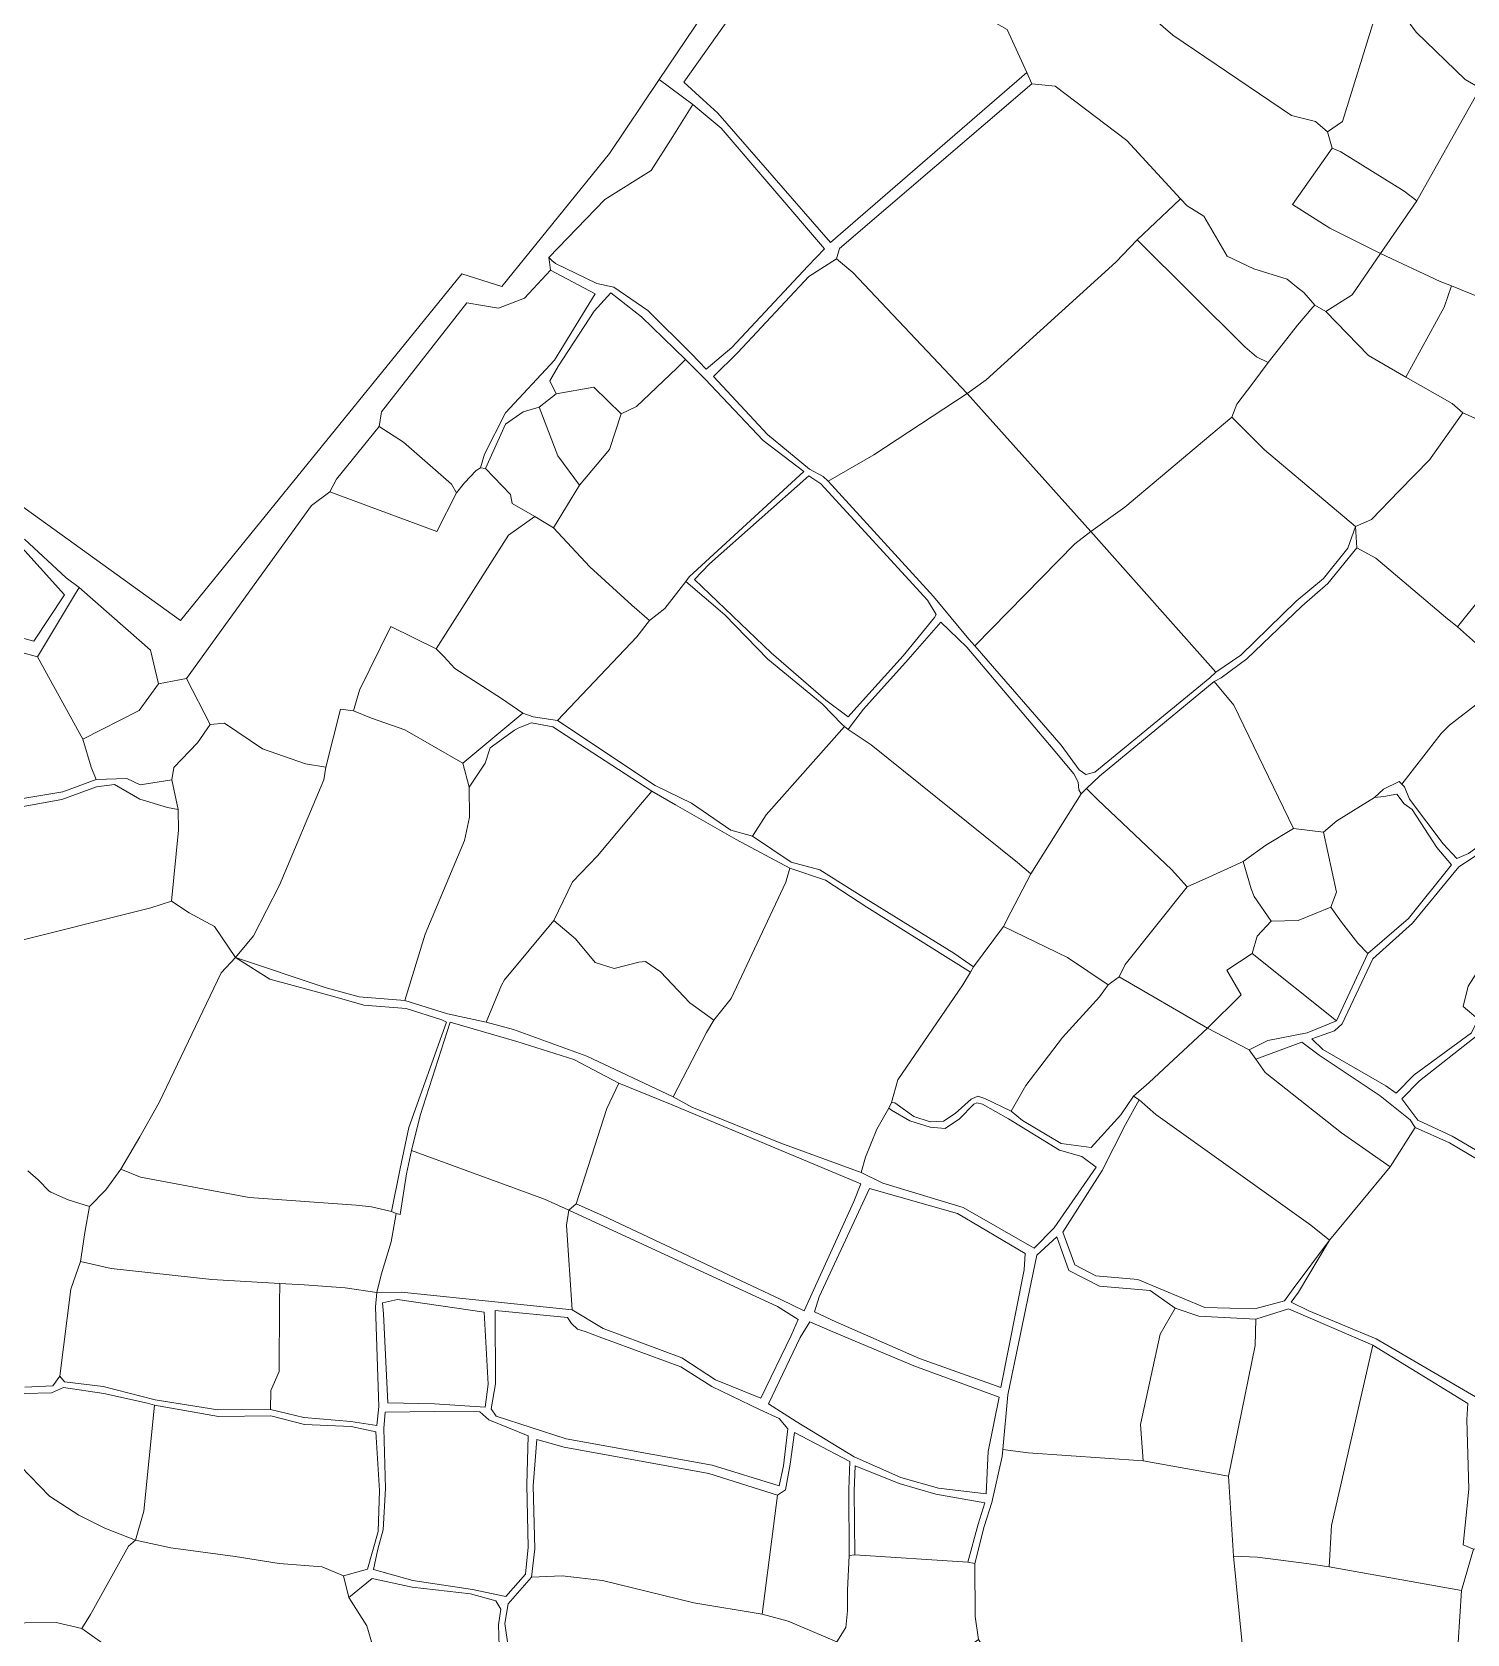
# Model space of a CAD drawing. Header units: metres. Extents: x 542555 to 550520, y 1840485 to 1846995.
# Drawn here: x 549099 to 549293.2, y 1844051.1 to 1844267.9 of the extents above; entities that cross this region are included whole.
import ezdxf

# ---------------------------------------------------------------- set-up
doc = ezdxf.new("R2010")
doc.units = ezdxf.units.M
doc.header["$MEASUREMENT"] = 0
doc.layers.add('Level 30', color=7, linetype='Continuous', lineweight=0)

msp = doc.modelspace()

# ---------------------------------------------------------------- linework, layer by layer
at = {"layer": 'Level 30', "color": 7, "linetype": 'Continuous', "lineweight": 0, "flags": 128}
for points in [[(549230.96, 1844268.25), (549233.6, 1844262.4), (549207.05, 1844239.38), (549191.77, 1844256.91), (549189.7959, 1844258.7243), (549187.2, 1844261.11), (549196.21, 1844273.88), (549198.59, 1844274.75), (549201.24, 1844282.98), (549202.9824, 1844283.4101), (549206.79, 1844284.35), (549216.22, 1844281.83), (549219.5, 1844280.68), (549228.48, 1844269.61), (549230.96, 1844268.25)], [(549276.33, 1844255.77), (549274.32, 1844254.4), (549272.67, 1844255.76), (549269.44, 1844256.58), (549253.38, 1844267.46), (549250.76, 1844269.72), (549256.15, 1844273.97), (549257.03, 1844275.29), (549281.17, 1844272.78), (549280.63, 1844269.58), (549276.33, 1844255.77)], [(549294.96, 1844260.28), (549286.38, 1844245.02), (549284.66, 1844246.33), (549276.11, 1844251.68), (549274.93, 1844252.15), (549274.32, 1844254.4), (549276.33, 1844255.77), (549280.63, 1844269.58), (549281.17, 1844272.78), (549283.75, 1844271.78), (549284.76, 1844269.93), (549286.3, 1844267.86), (549292.95, 1844261.45), (549294.96, 1844260.28)], [(549299.71, 1844268.89), (549298.51, 1844266.7), (549294.96, 1844260.28), (549292.95, 1844261.45), (549286.3, 1844267.86), (549284.76, 1844269.93), (549283.75, 1844271.78), (549286.53, 1844271.37), (549299.71, 1844268.89)], [(549298.51, 1844266.7), (549301.96, 1844266.19), (549307.16, 1844265.03), (549318.03, 1844262.27), (549324.8, 1844254.78), (549324.43, 1844252.46), (549320.92, 1844247.34), (549314.96, 1844235.88), (549312.29, 1844232.45), (549309.56, 1844230.07), (549305.72, 1844227.07), (549303.27, 1844228.59), (549291.07, 1844233.55), (549289.54, 1844234.1), (549281.48, 1844237.91), (549286.38, 1844245.02), (549294.96, 1844260.28), (549298.51, 1844266.7)], [(549253.48, 1844244.45), (549248.52, 1844239.78), (549245.66, 1844236.75), (549228.1, 1844220.82), (549225.55, 1844218.96), (549210.07, 1844235.36), (549207.83, 1844237.19), (549208.26, 1844238.59), (549234.26, 1844260.88), (549237.42, 1844260.57), (549245.65, 1844254.34), (549247.13, 1844253.22), (549254.42, 1844245.33), (549253.48, 1844244.45)], [(549192.25, 1844254.86), (549206.23, 1844238.53), (549203.98, 1844236.19), (549193.7, 1844225.17), (549190.21, 1844222.24), (549188.22, 1844224.31), (549182.31, 1844230.18), (549177.73, 1844233.36), (549175.42, 1844233.86), (549169.81, 1844236.56), (549169.3322, 1844236.9748), (549168.9, 1844237.35), (549176.5, 1844245.21), (549182.78, 1844249.13), (549185.71, 1844253.73), (549188.41, 1844258.1), (549188.998, 1844257.6039), (549192.25, 1844254.86)], [(549286.38, 1844245.02), (549281.48, 1844237.91), (549274.62, 1844241.36), (549269.57, 1844244.55), (549274.93, 1844252.15), (549276.11, 1844251.68), (549284.66, 1844246.33), (549286.38, 1844245.02)], [(549254.42, 1844245.33), (549255.31, 1844244.38), (549257.58, 1844242.96), (549260.72, 1844237.54), (549264.32, 1844235.83), (549268.86, 1844234.42), (549270.12, 1844233.42), (549271.08, 1844232.65), (549272.57, 1844230.94), (549272.31, 1844230.64), (549270.24, 1844228.22), (549268.29, 1844225.72), (549266.28, 1844223.14), (549264.7, 1844223.94), (549263.11, 1844225.29), (549248.52, 1844239.78), (549253.48, 1844244.45), (549254.42, 1844245.33)], [(549262.02, 1844217.5), (549261.36, 1844215.76), (549246.85, 1844203.58), (549242.28, 1844200.3), (549225.55, 1844218.96), (549228.1, 1844220.82), (549245.66, 1844236.75), (549248.52, 1844239.78), (549263.11, 1844225.29), (549264.7, 1844223.94), (549266.28, 1844223.14), (549264.19, 1844220.35), (549262.02, 1844217.5)], [(549290.11, 1844230.66), (549284.91, 1844221.19), (549279.86, 1844224.1), (549274.07, 1844230.08), (549277.63, 1844232.33), (549281.48, 1844237.91), (549289.54, 1844234.1), (549291.07, 1844233.55), (549290.11, 1844230.66)], [(549207.83, 1844237.19), (549210.07, 1844235.36), (549225.55, 1844218.96), (549212.92, 1844210.66), (549206.71, 1844207.09), (549206.06, 1844207.71), (549204.2, 1844208.74), (549198.5, 1844213.41), (549191.19, 1844221.28), (549194.49, 1844224.5), (549204.08, 1844234.79), (549207.83, 1844237.19)], [(549169.15, 1844235.65), (549175.2, 1844232.44), (549169.67, 1844223.47), (549163.03, 1844216.34), (549160.21, 1844210.75), (549159.67, 1844208.92), (549159.08, 1844208.52), (549157.5, 1844206.89), (549156.4, 1844205.52), (549155.75, 1844206.71), (549149.22, 1844212.39), (549145.93, 1844214.5), (549146.2138, 1844216.2201), (549146.26, 1844216.5), (549157.83, 1844231.24), (549159.9425, 1844230.8739), (549162.1, 1844230.5), (549165.63, 1844231.88), (549169.15, 1844235.65)], [(549180.78, 1844217.19), (549178.68, 1844216.2), (549175.01, 1844219.83), (549169.9, 1844218.93), (549169.04, 1844220.67), (549170.24, 1844222.71), (549175.03, 1844230.09), (549177.29, 1844232.59), (549181.44, 1844229.33), (549187.41, 1844223.56), (549186.23, 1844222.38), (549180.78, 1844217.19)], [(549305.72, 1844227.07), (549295.77, 1844214.94), (549292.63, 1844216.34), (549291.15, 1844217.6), (549284.91, 1844221.19), (549290.11, 1844230.66), (549291.07, 1844233.55), (549303.27, 1844228.59), (549305.72, 1844227.07)], [(549280.24, 1844201.91), (549278.11, 1844200.95), (549265.79, 1844211.36), (549261.36, 1844215.76), (549262.02, 1844217.5), (549264.19, 1844220.35), (549266.28, 1844223.14), (549268.29, 1844225.72), (549270.24, 1844228.22), (549272.31, 1844230.64), (549272.57, 1844230.94), (549274.07, 1844230.08), (549279.86, 1844224.1), (549284.91, 1844221.19), (549291.15, 1844217.6), (549292.63, 1844216.34), (549288.34, 1844210.3), (549288.15, 1844210.03), (549284.01, 1844205.78), (549280.24, 1844201.91)], [(549187.91, 1844194.15), (549187.44, 1844193.54), (549184.59, 1844189.86), (549182.55, 1844188.23), (549180.13, 1844190.3), (549174.47, 1844195.49), (549169.53, 1844200.77), (549173.05, 1844206.56), (549177.1, 1844211.37), (549178.68, 1844216.2), (549180.78, 1844217.19), (549186.23, 1844222.38), (549187.41, 1844223.56), (549190.08, 1844220.9), (549197.93, 1844212.62), (549203.43, 1844208.41), (549187.91, 1844194.15)], [(549177.1, 1844211.37), (549173.05, 1844206.56), (549170.13, 1844210.54), (549167.61, 1844217.11), (549169.9, 1844218.93), (549175.01, 1844219.83), (549178.68, 1844216.2), (549177.1, 1844211.37)], [(549225.55, 1844218.96), (549242.28, 1844200.3), (549240.12, 1844198.62), (549226.57, 1844184.83), (549225.75, 1844185.73), (549220.97, 1844191.48), (549206.71, 1844207.09), (549212.92, 1844210.66), (549225.55, 1844218.96)], [(549173.05, 1844206.56), (549169.53, 1844200.77), (549167.02, 1844202.3), (549163.94, 1844204.06), (549163.73, 1844205.3), (549160.32, 1844208.8), (549163.06, 1844214.81), (549165.43, 1844216.47), (549167.61, 1844217.11), (549170.13, 1844210.54), (549173.05, 1844206.56)], [(549295.21, 1844191.5), (549291.89, 1844187.39), (549290.27, 1844188.71), (549280.84, 1844196.67), (549278.27, 1844198.07), (549278.11, 1844200.95), (549280.24, 1844201.91), (549284.01, 1844205.78), (549288.15, 1844210.03), (549288.34, 1844210.3), (549292.63, 1844216.34), (549295.77, 1844214.94), (549300.77, 1844210.01), (549306.39, 1844205.33), (549299.22, 1844196.45), (549295.21, 1844191.5)], [(549145.93, 1844214.5), (549149.22, 1844212.39), (549155.75, 1844206.71), (549156.4, 1844205.52), (549153.75, 1844200.27), (549139.27, 1844205.67), (549140.15, 1844207.37), (549145.93, 1844214.5)], [(549261.36, 1844215.76), (549265.79, 1844211.36), (549278.11, 1844200.95), (549277.06, 1844198.01), (549273.76, 1844193.93), (549270.07, 1844190.84), (549262.58, 1844183.57), (549259.2, 1844181.24), (549242.28, 1844200.3), (549246.85, 1844203.58), (549261.36, 1844215.76)], [(549325.2, 1844206.01), (549321.99, 1844201.47), (549319.71, 1844198.39), (549314.09, 1844193.35), (549311.67, 1844190.2), (549307.56, 1844189.51), (549305.92, 1844187.91), (549302.64, 1844184.72), (549301.62, 1844183.34), (549300.89, 1844182.37), (549299.19, 1844180.89), (549291.89, 1844187.39), (549295.21, 1844191.5), (549299.22, 1844196.45), (549306.39, 1844205.33), (549309.74, 1844203.45), (549312.06, 1844203.58), (549316.41, 1844210.85), (549319.13, 1844209.66), (549325.2, 1844206.01)], [(549160.32, 1844208.8), (549163.73, 1844205.3), (549163.94, 1844204.06), (549167.02, 1844202.3), (549163.46, 1844199.77), (549153.67, 1844184.41), (549147.53, 1844187.42), (549143.3, 1844178.8), (549142.47, 1844176), (549140.72, 1844176.24), (549138.75, 1844168.4), (549135.99, 1844168.86), (549130.16, 1844170.88), (549125.03, 1844174.33), (549123.07, 1844174.16), (549119.89, 1844180.38), (549136.8, 1844203.81), (549139.27, 1844205.67), (549153.75, 1844200.27), (549156.4, 1844205.52), (549157.5, 1844206.89), (549159.08, 1844208.52), (549159.67, 1844208.92), (549160.32, 1844208.8)], [(549221.32, 1844189.07), (549221.11, 1844188.63), (549216.87, 1844183.47), (549210.97, 1844176.92), (549209.42, 1844175.22), (549206.41, 1844177.46), (549199.01, 1844183.85), (549188.62, 1844193.77), (549190.66, 1844195.93), (549204.11, 1844207.81), (549205.74, 1844206.73), (549220.15, 1844190.98), (549221.32, 1844189.07)], [(549169.53, 1844200.77), (549174.47, 1844195.49), (549180.13, 1844190.3), (549182.55, 1844188.23), (549180.8, 1844186.02), (549170.07, 1844174.72), (549166.79, 1844175.2), (549165.4, 1844175.7), (549162.5, 1844177.69), (549156.17, 1844181.73), (549154.7, 1844183.38), (549153.67, 1844184.41), (549163.46, 1844199.77), (549167.02, 1844202.3), (549169.53, 1844200.77)], [(549242.28, 1844200.3), (549259.2, 1844181.24), (549258.36, 1844180.46), (549242.79, 1844167.71), (549241.6, 1844167.42), (549240.7, 1844168.04), (549238.25, 1844171.37), (549226.57, 1844184.83), (549240.12, 1844198.62), (549242.28, 1844200.3)], [(549097.16, 1844198.57), (549100.0581, 1844195.353), (549103.34, 1844191.71), (549099.23, 1844185.46), (549096.38, 1844186.19), (549091.93, 1844187.06), (549090.96, 1844188.52), (549089.57, 1844193.12), (549091.89, 1844196.73), (549096.5537, 1844198.3583), (549097.16, 1844198.57)], [(549291.89, 1844187.39), (549299.19, 1844180.89), (549297.96, 1844179.59), (549290.82, 1844174.06), (549289.7, 1844172.96), (549284.37, 1844166.11), (549284.01, 1844166.45), (549281.86, 1844165.4), (549280.67, 1844164.27), (549275.56, 1844161.11), (549273.75, 1844159.59), (549269.69, 1844160.1), (549261.63, 1844176.76), (549258.95, 1844179.97), (549259.9, 1844180.5), (549263.36, 1844183.04), (549270.83, 1844190.18), (549274.36, 1844193.25), (549278.27, 1844198.07), (549280.84, 1844196.67), (549290.27, 1844188.71), (549291.89, 1844187.39)], [(549113.45, 1844176.04), (549105.82, 1844172.16), (549099.72, 1844183.31), (549104.5909, 1844191.4658), (549105.34, 1844192.72), (549113.8411, 1844185.2474), (549115.01, 1844184.22), (549116.1, 1844179.68), (549113.45, 1844176.04)], [(549198.33, 1844161.93), (549196.48, 1844159.05), (549193.56, 1844159.86), (549188.21, 1844163.51), (549183.29, 1844165.92), (549170.07, 1844174.72), (549180.8, 1844186.02), (549182.55, 1844188.23), (549184.59, 1844189.86), (549187.44, 1844193.54), (549192.71, 1844189), (549198.53, 1844183.01), (549205.89, 1844176.97), (549208.59, 1844174.18), (549208.93, 1844173.91), (549198.33, 1844161.93)], [(549105.82, 1844172.16), (549106.98, 1844168.41), (549107.63, 1844166.72), (549103.15, 1844165.04), (549085.54, 1844162.14), (549084.85, 1844163.89), (549080.56, 1844172.51), (549077.15, 1844178.8), (549079.49, 1844181.21), (549090.05, 1844187.01), (549097.92, 1844183.83), (549099.72, 1844183.31), (549105.82, 1844172.16)], [(549153.67, 1844184.41), (549154.7, 1844183.38), (549156.17, 1844181.73), (549162.5, 1844177.69), (549165.4, 1844175.7), (549157.29, 1844168.95), (549149.44, 1844173.46), (549144.91, 1844175.02), (549142.47, 1844176), (549143.3, 1844178.8), (549147.53, 1844187.42), (549153.67, 1844184.41)], [(549240.98, 1844164.77), (549234.14, 1844153.96), (549232.34, 1844155.49), (549212.54, 1844171.41), (549209.44, 1844173.51), (549209.99, 1844174.32), (549211.49, 1844176.23), (549217.56, 1844182.96), (549221.95, 1844188.01), (549225.49, 1844184.65), (549237.19, 1844170.82), (549239.96, 1844167.47), (549240.57, 1844166.38), (549240.63, 1844165.32), (549240.98, 1844164.77)], [(549300.89, 1844182.37), (549304.35, 1844178.48), (549311.28, 1844166.43), (549305.36, 1844163.7), (549301.02, 1844162.21), (549293.38, 1844156.7), (549291.79, 1844156.05), (549289.97, 1844158), (549285.42, 1844164.06), (549284.73, 1844165.75), (549284.37, 1844166.11), (549289.7, 1844172.96), (549290.82, 1844174.06), (549297.96, 1844179.59), (549299.19, 1844180.89), (549300.89, 1844182.37)], [(549119.89, 1844180.38), (549123.07, 1844174.16), (549121.35, 1844171.7), (549118.16, 1844168.34), (549117.89, 1844166.67), (549113.62, 1844166.01), (549111.81, 1844166.87), (549107.63, 1844166.72), (549106.98, 1844168.41), (549105.82, 1844172.16), (549113.45, 1844176.04), (549116.1, 1844179.68), (549119.89, 1844180.38)], [(549258.95, 1844179.97), (549261.63, 1844176.76), (549269.69, 1844160.1), (549265.97, 1844157.84), (549262.89, 1844155.63), (549258.23, 1844153.48), (549255.29, 1844152.2), (549253.17, 1844154.55), (549243.21, 1844163.99), (549241.7, 1844165.51), (549243.44, 1844167.18), (549258.95, 1844179.97)], [(549152.17, 1844145.77), (549149.4, 1844136.81), (549143.25, 1844137.3), (549138.78, 1844138.53), (549126.51, 1844142.65), (549128.96, 1844145.55), (549132.46, 1844152.42), (549138.46, 1844166.66), (549138.75, 1844168.4), (549140.72, 1844176.24), (549142.47, 1844176), (549144.91, 1844175.02), (549149.44, 1844173.46), (549157.29, 1844168.95), (549158.13, 1844165.67), (549158.19, 1844161.61), (549157.51, 1844158.47), (549152.17, 1844145.77)], [(549226.4, 1844141.35), (549225.97, 1844140.63), (549211.93, 1844149.43), (549206.36, 1844153.08), (549201.55, 1844154.74), (549194.28, 1844158.61), (549186.06, 1844163.27), (549182.86, 1844165.15), (549169.47, 1844173.83), (549166.56, 1844174.38), (549164.87, 1844173.72), (549164.26, 1844173.42), (549160.99, 1844171.01), (549160.31, 1844168.92), (549158.13, 1844165.67), (549157.29, 1844168.95), (549165.4, 1844175.7), (549166.79, 1844175.2), (549170.07, 1844174.72), (549183.29, 1844165.92), (549188.21, 1844163.51), (549193.56, 1844159.86), (549196.48, 1844159.05), (549201.69, 1844155.55), (549205.61, 1844154.49), (549211.54, 1844150.75), (549223.73, 1844143.21), (549226.4, 1844141.35)], [(549123.07, 1844174.16), (549125.03, 1844174.33), (549130.16, 1844170.88), (549135.99, 1844168.86), (549138.75, 1844168.4), (549138.46, 1844166.66), (549132.46, 1844152.42), (549128.96, 1844145.55), (549126.51, 1844142.65), (549123.68, 1844146.81), (549120.22, 1844148.69), (549117.84, 1844150.24), (549118.8, 1844159.88), (549118.73, 1844162.68), (549117.89, 1844166.67), (549118.16, 1844168.34), (549121.35, 1844171.7), (549123.07, 1844174.16)], [(549172.1, 1844152.88), (549169.58, 1844147.64), (549162.93, 1844139.59), (549162.51, 1844138.87), (549160.42, 1844133.87), (549155.21, 1844135.02), (549149.4, 1844136.81), (549152.17, 1844145.77), (549157.51, 1844158.47), (549158.19, 1844161.61), (549158.13, 1844165.67), (549160.31, 1844168.92), (549160.99, 1844171.01), (549164.26, 1844173.42), (549164.87, 1844173.72), (549166.56, 1844174.38), (549169.47, 1844173.83), (549182.86, 1844165.15), (549181.07, 1844163.05), (549175.49, 1844156.39), (549172.1, 1844152.88)], [(549209.44, 1844173.51), (549212.54, 1844171.41), (549232.34, 1844155.49), (549234.14, 1844153.96), (549231.43, 1844148.78), (549230.47, 1844146.84), (549226.4, 1844141.35), (549223.73, 1844143.21), (549211.54, 1844150.75), (549205.61, 1844154.49), (549201.69, 1844155.55), (549196.48, 1844159.05), (549198.33, 1844161.93), (549208.93, 1844173.91), (549209.44, 1844173.51)], [(549118.8, 1844159.88), (549117.84, 1844150.24), (549115.04, 1844149.34), (549094.69, 1844144.25), (549093.11, 1844143.59), (549091.47, 1844146.22), (549089.4, 1844149.38), (549087.04, 1844154.89), (549086.23, 1844159.26), (549086.01, 1844160.93), (549102.99, 1844164.01), (549107.71, 1844165.74), (549110.12, 1844166.04), (549113.55, 1844164.07), (549117.32, 1844162.94), (549118.73, 1844162.68), (549118.8, 1844159.88)], [(549193.61, 1844137.1), (549191.24, 1844134.16), (549187.99, 1844136.5), (549184.04, 1844140.7), (549182, 1844142.09), (549181.1, 1844142), (549177.77, 1844141.12), (549175.18, 1844141.95), (549172.54, 1844145.14), (549169.58, 1844147.64), (549172.1, 1844152.88), (549175.49, 1844156.39), (549181.07, 1844163.05), (549182.86, 1844165.15), (549186.06, 1844163.27), (549194.28, 1844158.61), (549201.55, 1844154.74), (549200.98, 1844152.82), (549193.61, 1844137.1)], [(549241.7, 1844165.51), (549243.21, 1844163.99), (549253.17, 1844154.55), (549255.29, 1844152.2), (549246.9, 1844141.68), (549246.1, 1844140.03), (549244.63, 1844138.91), (549239.11, 1844142.62), (549230.47, 1844146.84), (549231.43, 1844148.78), (549234.14, 1844153.96), (549240.98, 1844164.77), (549241.7, 1844165.51)], [(549289.11, 1844157.5), (549291.07, 1844155.15), (549285.28, 1844147.91), (549279.78, 1844143.18), (549278.4, 1844144.58), (549276.18, 1844147.39), (549274.76, 1844149.45), (549275.5, 1844151.45), (549273.75, 1844159.59), (549275.56, 1844161.11), (549280.67, 1844164.27), (549281.93, 1844164.44), (549283.68, 1844164.72), (549284.67, 1844163.45), (549285.77, 1844162.68), (549289.11, 1844157.5)], [(549285.82, 1844147.28), (549292.06, 1844154.88), (549293.87, 1844156.09), (549301.66, 1844161.57), (549305.34, 1844162.66), (549307.24, 1844159.52), (549305.12, 1844157.12), (549293.35, 1844138.76), (549292.65, 1844136.02), (549294.69, 1844134.3), (549293.78, 1844132.45), (549286.03, 1844126.73), (549283.6, 1844124.25), (549282.2, 1844125.24), (549273.67, 1844130.2), (549272.2, 1844131.63), (549275.24, 1844132.7), (549276.27, 1844133.64), (549280.43, 1844142.44), (549285.82, 1844147.28)], [(549275.5, 1844151.45), (549274.76, 1844149.45), (549270.33, 1844147.62), (549266.67, 1844147.53), (549264.37, 1844150.87), (549263.95, 1844151.93), (549262.89, 1844155.63), (549265.97, 1844157.84), (549269.69, 1844160.1), (549273.75, 1844159.59), (549275.5, 1844151.45)], [(549262.89, 1844155.63), (549263.95, 1844151.93), (549264.37, 1844150.87), (549266.67, 1844147.53), (549264.8, 1844145.5), (549264.1, 1844143.18), (549260.68, 1844140.92), (549262.62, 1844137.56), (549258.04, 1844133.07), (549246.1, 1844140.03), (549246.9, 1844141.68), (549255.29, 1844152.2), (549258.23, 1844153.48), (549262.89, 1844155.63)], [(549216.15, 1844126.09), (549215.27, 1844123.02), (549214.92, 1844122.25), (549213.3, 1844119.38), (549211.79, 1844115.59), (549211.19, 1844113.55), (549200.29, 1844117.52), (549188.25, 1844122.37), (549185.75, 1844123.78), (549190.26, 1844132.48), (549191.24, 1844134.16), (549193.61, 1844137.1), (549200.98, 1844152.82), (549201.55, 1844154.74), (549206.36, 1844153.08), (549211.93, 1844149.43), (549225.97, 1844140.63), (549224.96, 1844138.94), (549216.15, 1844126.09)], [(549274.76, 1844149.45), (549276.18, 1844147.39), (549278.4, 1844144.58), (549279.78, 1844143.18), (549275.5, 1844134.08), (549264.1, 1844143.18), (549264.8, 1844145.5), (549266.67, 1844147.53), (549270.33, 1844147.62), (549274.76, 1844149.45)], [(549169.58, 1844147.64), (549172.54, 1844145.14), (549175.18, 1844141.95), (549177.77, 1844141.12), (549181.1, 1844142), (549182, 1844142.09), (549184.04, 1844140.7), (549187.99, 1844136.5), (549191.24, 1844134.16), (549190.26, 1844132.48), (549185.75, 1844123.78), (549174.06, 1844129.28), (549164.12, 1844132.88), (549160.42, 1844133.87), (549162.51, 1844138.87), (549162.93, 1844139.59), (549169.58, 1844147.64)], [(549233.47, 1844125.29), (549231.5, 1844121.81), (549227.94, 1844123.54), (549226.96, 1844123.84), (549226.09, 1844123.47), (549223.91, 1844121.5), (549222.32, 1844120.5), (549220.5, 1844120.37), (549218.29, 1844121.12), (549215.75, 1844122.97), (549215.27, 1844123.02), (549216.15, 1844126.09), (549224.96, 1844138.94), (549225.97, 1844140.63), (549226.4, 1844141.35), (549230.47, 1844146.84), (549239.11, 1844142.62), (549244.63, 1844138.91), (549243.44, 1844137.31), (549238.45, 1844131.82), (549233.47, 1844125.29)], [(549149.98, 1844119.61), (549148.81, 1844114.09), (549147.63, 1844108.27), (549144.92, 1844108.89), (549142.83, 1844109.12), (549128.35, 1844110.14), (549113.64, 1844112.88), (549111, 1844113.98), (549113.55, 1844118.35), (549116.17, 1844123.02), (549124.58, 1844140.54), (549126.51, 1844142.65), (549131.13, 1844139.69), (549139.61, 1844137.41), (549143.88, 1844136.17), (549149.58, 1844135.71), (549154.43, 1844134.19), (549155.04, 1844133.9), (549149.98, 1844119.61)], [(549264.1, 1844143.18), (549275.5, 1844134.08), (549271.54, 1844132.45), (549266.22, 1844131.38), (549263.68, 1844130.13), (549258.04, 1844133.07), (549262.62, 1844137.56), (549260.68, 1844140.92), (549264.1, 1844143.18)], [(549246.1, 1844140.03), (549258.04, 1844133.07), (549250.17, 1844125.73), (549248.05, 1844123.88), (549246.32, 1844121.33), (549242.3, 1844116.93), (549238.24, 1844117.46), (549233.04, 1844120.58), (549231.5, 1844121.81), (549233.47, 1844125.29), (549238.45, 1844131.82), (549243.44, 1844137.31), (549244.63, 1844138.91), (549246.1, 1844140.03)], [(549176.76, 1844122.21), (549172.59, 1844109.3), (549171.63, 1844108.43), (549168.31, 1844109.91), (549150.32, 1844116.5), (549151.51, 1844121.23), (549155.57, 1844133.89), (549164.56, 1844131.28), (549172.29, 1844128.84), (549178.4, 1844125.6), (549176.76, 1844122.21)], [(549295.98, 1844134.18), (549298.27, 1844133.46), (549317.53, 1844122.02), (549319.82, 1844120.81), (549318.34, 1844116.93), (549314.07, 1844109.87), (549311.92, 1844107.63), (549308.41, 1844109.35), (549299.01, 1844113.86), (549291.17, 1844118.43), (549286.51, 1844120.63), (549284.37, 1844123.5), (549286.73, 1844125.92), (549294.54, 1844132.06), (549295.98, 1844134.18)], [(549282.76, 1844114.29), (549274.59, 1844104.37), (549272.05, 1844106.39), (549251.05, 1844121.37), (549248.82, 1844123.38), (549248.05, 1844123.88), (549250.17, 1844125.73), (549258.04, 1844133.07), (549263.68, 1844130.13), (549264.58, 1844128.88), (549265.88, 1844127.07), (549276.19, 1844118.91), (549282.76, 1844114.29)], [(549286.18, 1844119.64), (549282.76, 1844114.29), (549276.19, 1844118.91), (549265.88, 1844127.07), (549264.58, 1844128.88), (549270.83, 1844131.16), (549273.19, 1844129.39), (549281.43, 1844123.91), (549285.47, 1844120.67), (549286.18, 1844119.64)], [(549204.34, 1844096.7), (549203.46, 1844094.81), (549200.29, 1844096.33), (549176.17, 1844107.69), (549172.59, 1844109.3), (549176.76, 1844122.21), (549178.4, 1844125.6), (549185.37, 1844122.76), (549211.13, 1844112), (549210.21, 1844109.6), (549204.34, 1844096.7)], [(549248.82, 1844123.38), (549251.05, 1844121.37), (549272.05, 1844106.39), (549274.59, 1844104.37), (549269.65, 1844097.77), (549268.47, 1844096.17), (549264.48, 1844095.07), (549257.71, 1844095.27), (549248.64, 1844099.05), (549242.96, 1844099.56), (549240.09, 1844101.04), (549238.46, 1844105.47), (549243.81, 1844113.81), (549246.98, 1844120.02), (549248.82, 1844123.38)], [(549238.04, 1844116.55), (549241.04, 1844115.7), (549243, 1844114.27), (549237.3, 1844106.06), (549234.59, 1844103.27), (549224.99, 1844108.78), (549214.1, 1844112.09), (549211.19, 1844113.55), (549211.79, 1844115.59), (549213.3, 1844119.38), (549214.92, 1844122.25), (549215.3, 1844121.95), (549217.79, 1844120.54), (549220.54, 1844119.65), (549222.53, 1844119.49), (549224.47, 1844120.79), (549226.44, 1844122.78), (549226.86, 1844122.98), (549227.6, 1844122.76), (549231.14, 1844120.8), (549238.04, 1844116.55)], [(549280.9, 1844091.03), (549271.78, 1844094.83), (549269.4, 1844096), (549270.39, 1844097.32), (549274.59, 1844104.37), (549282.76, 1844114.29), (549286.18, 1844119.64), (549290.82, 1844117.55), (549298.55, 1844112.94), (549306.93, 1844108.32), (549296.38, 1844085.71), (549294.86, 1844082.85), (549280.9, 1844091.03)], [(549171.63, 1844108.43), (549171.31, 1844106.42), (549172.07, 1844094.95), (549148.99, 1844097.33), (549145.62, 1844097.29), (549146.22, 1844099.67), (549147.58, 1844104.15), (549148.26, 1844107.99), (549148.81, 1844107.83), (549149.63, 1844113.34), (549150.32, 1844116.5), (549168.31, 1844109.91), (549171.63, 1844108.43)], [(549146.22, 1844099.67), (549145.62, 1844097.29), (549141.33, 1844097.92), (549135.78, 1844098.31), (549132.52, 1844098.5), (549123.28, 1844099.04), (549109.67, 1844100.52), (549105.51, 1844101.48), (549106.16, 1844105.68), (549106.73, 1844108.93), (549108.94, 1844111.19), (549111, 1844113.98), (549113.64, 1844112.88), (549128.35, 1844110.14), (549142.83, 1844109.12), (549144.92, 1844108.89), (549147.63, 1844108.27), (549148.26, 1844107.99), (549147.58, 1844104.15), (549146.22, 1844099.67)], [(549219.08, 1844088.34), (549207.77, 1844093.31), (549204.87, 1844094.66), (549205.5, 1844096.71), (549212.3, 1844111.38), (549224.23, 1844107.96), (549233.36, 1844102.58), (549233.25, 1844100.34), (549230.1, 1844084.43), (549219.08, 1844088.34)], [(549171.63, 1844108.43), (549199.85, 1844095.38), (549202.67, 1844093.62), (549201.72, 1844091.48), (549197.62, 1844083.01), (549191.47, 1844085.45), (549186.91, 1844088.46), (549176.25, 1844092.4), (549172.07, 1844094.95), (549171.31, 1844106.42), (549171.63, 1844108.43)], [(549248.99, 1844079.41), (549249.33, 1844074.52), (549233.8, 1844075.57), (549230.34, 1844076.04), (549231.05, 1844083.46), (549234.97, 1844102.33), (549237.67, 1844104.84), (549239.31, 1844100.28), (549243.44, 1844098.14), (549250.28, 1844097.56), (549253.68, 1844095.16), (549251.65, 1844091.63), (549248.99, 1844079.41)], [(549131.28, 1844084.03), (549131.25, 1844081.47), (549124.1, 1844081.41), (549115.65, 1844082.78), (549108.61, 1844084.58), (549103.35, 1844085.22), (549102.71, 1844085.97), (549104.21, 1844097.73), (549105.51, 1844101.48), (549109.67, 1844100.52), (549123.28, 1844099.04), (549132.52, 1844098.5), (549132.47, 1844095.82), (549132.41, 1844086.61), (549131.28, 1844084.03)], [(549135.74, 1844080.36), (549131.25, 1844081.47), (549131.28, 1844084.03), (549132.41, 1844086.61), (549132.47, 1844095.82), (549132.52, 1844098.5), (549135.78, 1844098.31), (549141.33, 1844097.92), (549145.62, 1844097.29), (549145.45, 1844095.34), (549145.91, 1844081.87), (549145.64, 1844079.3), (549142.13, 1844079.84), (549135.74, 1844080.36)], [(549146.41, 1844095.87), (549148.42, 1844096.35), (549160.18, 1844094.64), (549160.69, 1844084.9), (549160.3, 1844081.78), (549153.42, 1844082.2), (549147.11, 1844082.35), (549146.55, 1844094.41), (549146.41, 1844095.87)], [(549200.1, 1844071.11), (549191, 1844073.91), (549171.25, 1844077.48), (549161.77, 1844080.56), (549161.09, 1844081.53), (549161.7, 1844084.91), (549161.65, 1844094.85), (549171.43, 1844093.91), (549171.99, 1844093.08), (549172.79, 1844092.32), (549173.82, 1844092.01), (549175.74, 1844091.28), (549186.76, 1844087.24), (549190.99, 1844084.56), (549197.53, 1844081.43), (549200.07, 1844080.24), (549201.28, 1844078.86), (549200.67, 1844073.82), (549200.1, 1844071.11)], [(549264.5, 1844090.12), (549260.88, 1844072.45), (549249.33, 1844074.52), (549248.99, 1844079.41), (549251.65, 1844091.63), (549253.68, 1844095.16), (549256.89, 1844094.08), (549264.61, 1844093.69), (549264.5, 1844090.12)], [(549274.83, 1844065.76), (549274.52, 1844060.15), (549271.45, 1844060.61), (549264.81, 1844061.47), (549261.58, 1844061.62), (549260.88, 1844072.45), (549264.5, 1844090.12), (549264.61, 1844093.69), (549269.02, 1844095.08), (549280.45, 1844090.17), (549274.83, 1844065.76)], [(549218.3, 1844087.38), (549229.85, 1844083.14), (549228.39, 1844075.77), (549228.11, 1844070.04), (549221.64, 1844070.82), (549216.57, 1844072.27), (549210.24, 1844075.06), (549202.4, 1844079.81), (549198.66, 1844082.23), (549202.92, 1844091.2), (549204.24, 1844093.33), (549207.28, 1844091.99), (549218.3, 1844087.38)], [(549294.06, 1844062.53), (549292.45, 1844056.97), (549274.52, 1844060.15), (549274.83, 1844065.76), (549280.45, 1844090.17), (549293.31, 1844082.25), (549293.15, 1844080.11), (549293.43, 1844070.67), (549292.64, 1844063.14), (549294.06, 1844062.53)], [(549114.09, 1844067.68), (549112.99, 1844063.76), (549108.83, 1844065.38), (549105.3, 1844067.14), (549101.32, 1844069.74), (549093.42, 1844077.85), (549091.23, 1844078.78), (549092.41, 1844083.69), (549093.28, 1844083.9), (549097.95, 1844083.61), (549101.62, 1844083.69), (549103.21, 1844084.41), (549108.7, 1844083.62), (549114.57, 1844082.29), (549115.54, 1844082.05), (549114.09, 1844067.68)], [(549145.5, 1844078.45), (549145.99, 1844070.47), (549145.81, 1844064.92), (549144.37, 1844059.84), (549141.14, 1844058.96), (549138.21, 1844060.16), (549132.41, 1844060.62), (549126.45, 1844061.55), (549117.74, 1844062.74), (549112.99, 1844063.76), (549114.09, 1844067.68), (549115.54, 1844082.05), (549124.2, 1844080.51), (549131.27, 1844080.58), (549135.83, 1844079.41), (549142.18, 1844079.14), (549145.5, 1844078.45)], [(549163.08, 1844056.15), (549158.57, 1844057.08), (549150.51, 1844058.31), (549145.17, 1844059.79), (549145.77, 1844062.55), (549146.49, 1844065.16), (549146.81, 1844070.78), (549146.57, 1844078.87), (549146.75, 1844081.1), (549153.5, 1844081.2), (549159.57, 1844081.12), (549160.78, 1844080.06), (549166.1, 1844077.89), (549165.92, 1844071.28), (549166.11, 1844062.81), (549165.74, 1844059.17), (549163.08, 1844056.15)], [(549091.23, 1844078.78), (549093.42, 1844077.85), (549101.32, 1844069.74), (549105.3, 1844067.14), (549108.83, 1844065.38), (549112.99, 1844063.76), (549112, 1844062.97), (549106.87, 1844053.7), (549105.72, 1844051.83), (549102.22, 1844052.61), (549089.6, 1844052.49), (549088.11, 1844057.23), (549080.9, 1844064.83), (549080.95, 1844067.26), (549091.23, 1844078.78)], [(549209.64, 1844074.41), (549209.51, 1844070.61), (549209.54, 1844061.7), (549209.33, 1844057), (549209.33, 1844054.19), (549209.13, 1844051.97), (549207.89, 1844049.99), (549201.3, 1844052.79), (549197.77, 1844053.76), (549199.88, 1844069.86), (549200.96, 1844070.58), (549201.57, 1844074.04), (549202.18, 1844078.34), (549209.64, 1844074.41)], [(549199.88, 1844069.86), (549197.77, 1844053.76), (549188.55, 1844055.3), (549176.17, 1844058.33), (549170.7, 1844058.96), (549166.57, 1844058.78), (549167.02, 1844062.58), (549166.78, 1844071.13), (549167.3, 1844077.38), (549171, 1844076.34), (549190.55, 1844072.79), (549199.88, 1844069.86)], [(549261.58, 1844061.62), (549263.46, 1844042.45), (549262.65, 1844041.14), (549254.9, 1844043.78), (549251.57, 1844043.55), (549245.52, 1844041.73), (549234.63, 1844041.97), (549231.58, 1844043.46), (549227.06, 1844050.32), (549226.62, 1844053.44), (549226.55, 1844060.59), (549227.85, 1844065.63), (549228.85, 1844068.88), (549230.25, 1844075.08), (549230.34, 1844076.04), (549233.8, 1844075.57), (549249.33, 1844074.52), (549260.88, 1844072.45), (549261.58, 1844061.62)], [(549227.91, 1844068.82), (549227.04, 1844065.94), (549225.62, 1844060.8), (549210.31, 1844061.78), (549210.23, 1844070.46), (549210.39, 1844073.84), (549216.32, 1844071.44), (549221.27, 1844069.98), (549227.91, 1844068.82)], [(549141.83, 1844055.99), (549144.29, 1844052.16), (549145.05, 1844049.57), (549144.92, 1844046.39), (549144.38, 1844044.94), (549139.33, 1844040.67), (549135.7, 1844035.88), (549134.32, 1844034.76), (549131.19, 1844037.27), (549108.48, 1844049.85), (549105.72, 1844051.83), (549106.87, 1844053.7), (549112, 1844062.97), (549112.99, 1844063.76), (549117.74, 1844062.74), (549126.45, 1844061.55), (549132.41, 1844060.62), (549138.21, 1844060.16), (549141.14, 1844058.96), (549141.83, 1844055.99)], [(549297.8, 1844034.83), (549296.69, 1844031.69), (549290.79, 1844033.54), (549287.9, 1844034.27), (549289.42, 1844037.4), (549291.74, 1844046.41), (549292.45, 1844056.97), (549294.06, 1844062.53), (549297.59, 1844063.48), (549298.61, 1844062.53), (549300.22, 1844058.87), (549306.43, 1844056.59), (549297.8, 1844034.83)], [(549226.55, 1844060.59), (549226.62, 1844053.44), (549227.06, 1844050.32), (549221.19, 1844046.16), (549218.82, 1844044.16), (549217.01, 1844045.94), (549213.37, 1844047.7), (549207.89, 1844049.99), (549209.13, 1844051.97), (549209.33, 1844054.19), (549209.33, 1844057), (549209.54, 1844061.7), (549210.31, 1844061.78), (549225.62, 1844060.8), (549226.55, 1844060.59)], [(549274.52, 1844060.15), (549292.45, 1844056.97), (549291.74, 1844046.41), (549289.42, 1844037.4), (549287.9, 1844034.27), (549265.93, 1844042.22), (549263.46, 1844042.45), (549261.58, 1844061.62), (549264.81, 1844061.47), (549271.45, 1844060.61), (549274.52, 1844060.15)], [(549161.75, 1844055.56), (549162.4, 1844054.44), (549162.12, 1844052.31), (549162.19, 1844049.44), (549159.83, 1844046.4), (549157.38, 1844044.05), (549154.54, 1844043.2), (549149.28, 1844043.85), (549144.92, 1844046.39), (549145.05, 1844049.57), (549144.29, 1844052.16), (549141.83, 1844055.99), (549145, 1844058.56), (549150.41, 1844057.41), (549158.3, 1844056.51), (549161.75, 1844055.56)], [(549214.91, 1844029.48), (549214.08, 1844027), (549196.71, 1844029.23), (549197.89, 1844032.6), (549197.71, 1844033.14), (549189.05, 1844035.96), (549167.75, 1844041.2), (549167.28, 1844042.13), (549167.08, 1844045.68), (549163.41, 1844049.39), (549162.96, 1844052.48), (549163.4, 1844055.15), (549166.57, 1844058.78), (549170.7, 1844058.96), (549176.17, 1844058.33), (549188.55, 1844055.3), (549197.77, 1844053.76), (549201.3, 1844052.79), (549207.89, 1844049.99), (549213.37, 1844047.7), (549217.01, 1844045.94), (549218.82, 1844044.16), (549214.91, 1844029.48)]]:
    msp.add_lwpolyline(points, close=True, dxfattribs=at)
for points in [[(549198.28, 1844282.9), (549183.83, 1844261.44), (549177.1, 1844251.44), (549162.55, 1844233.44), (549157.12, 1844235.14), (549119.08, 1844188.24), (549049.32, 1844238.52)], [(549250.76, 1844269.72), (549253.38, 1844267.46), (549269.44, 1844256.58), (549272.67, 1844255.76), (549274.32, 1844254.4), (549274.93, 1844252.15), (549274.93, 1844252.15), (549269.57, 1844244.55), (549274.62, 1844241.36), (549281.48, 1844237.91), (549277.63, 1844232.33), (549274.07, 1844230.08), (549272.57, 1844230.94), (549271.08, 1844232.65), (549270.12, 1844233.42), (549268.86, 1844234.42), (549264.32, 1844235.83), (549260.72, 1844237.54), (549257.58, 1844242.96), (549255.31, 1844244.38), (549254.42, 1844245.33), (549247.13, 1844253.22), (549245.65, 1844254.34), (549237.42, 1844260.57), (549234.26, 1844260.88), (549233.6, 1844262.4), (549230.96, 1844268.25)], [(549049.32, 1844238.52), (549119.08, 1844188.24), (549157.12, 1844235.14), (549162.55, 1844233.44), (549177.1, 1844251.44), (549183.83, 1844261.44), (549183.83, 1844261.44), (549188.41, 1844258.1), (549185.71, 1844253.73), (549182.78, 1844249.13), (549176.5, 1844245.21), (549168.9, 1844237.35), (549168.9881, 1844236.7512), (549169.15, 1844235.65), (549165.63, 1844231.88), (549162.1, 1844230.5), (549159.9425, 1844230.8739), (549157.83, 1844231.24), (549146.26, 1844216.5), (549146.2138, 1844216.2201), (549145.93, 1844214.5), (549140.15, 1844207.37), (549139.27, 1844205.67), (549136.8, 1844203.81), (549119.89, 1844180.38), (549116.1, 1844179.68), (549115.01, 1844184.22), (549113.8411, 1844185.2474), (549105.34, 1844192.72), (549103.58, 1844194.03), (549097.96, 1844199.26)], [(549094.69, 1844144.25), (549115.04, 1844149.34), (549117.84, 1844150.24), (549120.22, 1844148.69), (549123.68, 1844146.81), (549126.51, 1844142.65), (549124.58, 1844140.54), (549116.17, 1844123.02), (549113.55, 1844118.35), (549113.55, 1844118.35), (549111, 1844113.98), (549108.94, 1844111.19), (549106.73, 1844108.93), (549103.85, 1844109.84), (549101.5, 1844110.85), (549101.28, 1844111), (549099.81, 1844112.53), (549098.38, 1844113.76)], [(549098.38, 1844113.76), (549099.81, 1844112.53), (549101.28, 1844111), (549101.5, 1844110.85), (549103.85, 1844109.84), (549106.73, 1844108.93), (549106.16, 1844105.68), (549105.51, 1844101.48), (549104.21, 1844097.73), (549102.71, 1844085.97), (549101.76, 1844084.67), (549098.01, 1844084.47)]]:
    msp.add_lwpolyline(points, dxfattribs=at)

doc.saveas('drawing.dxf')
